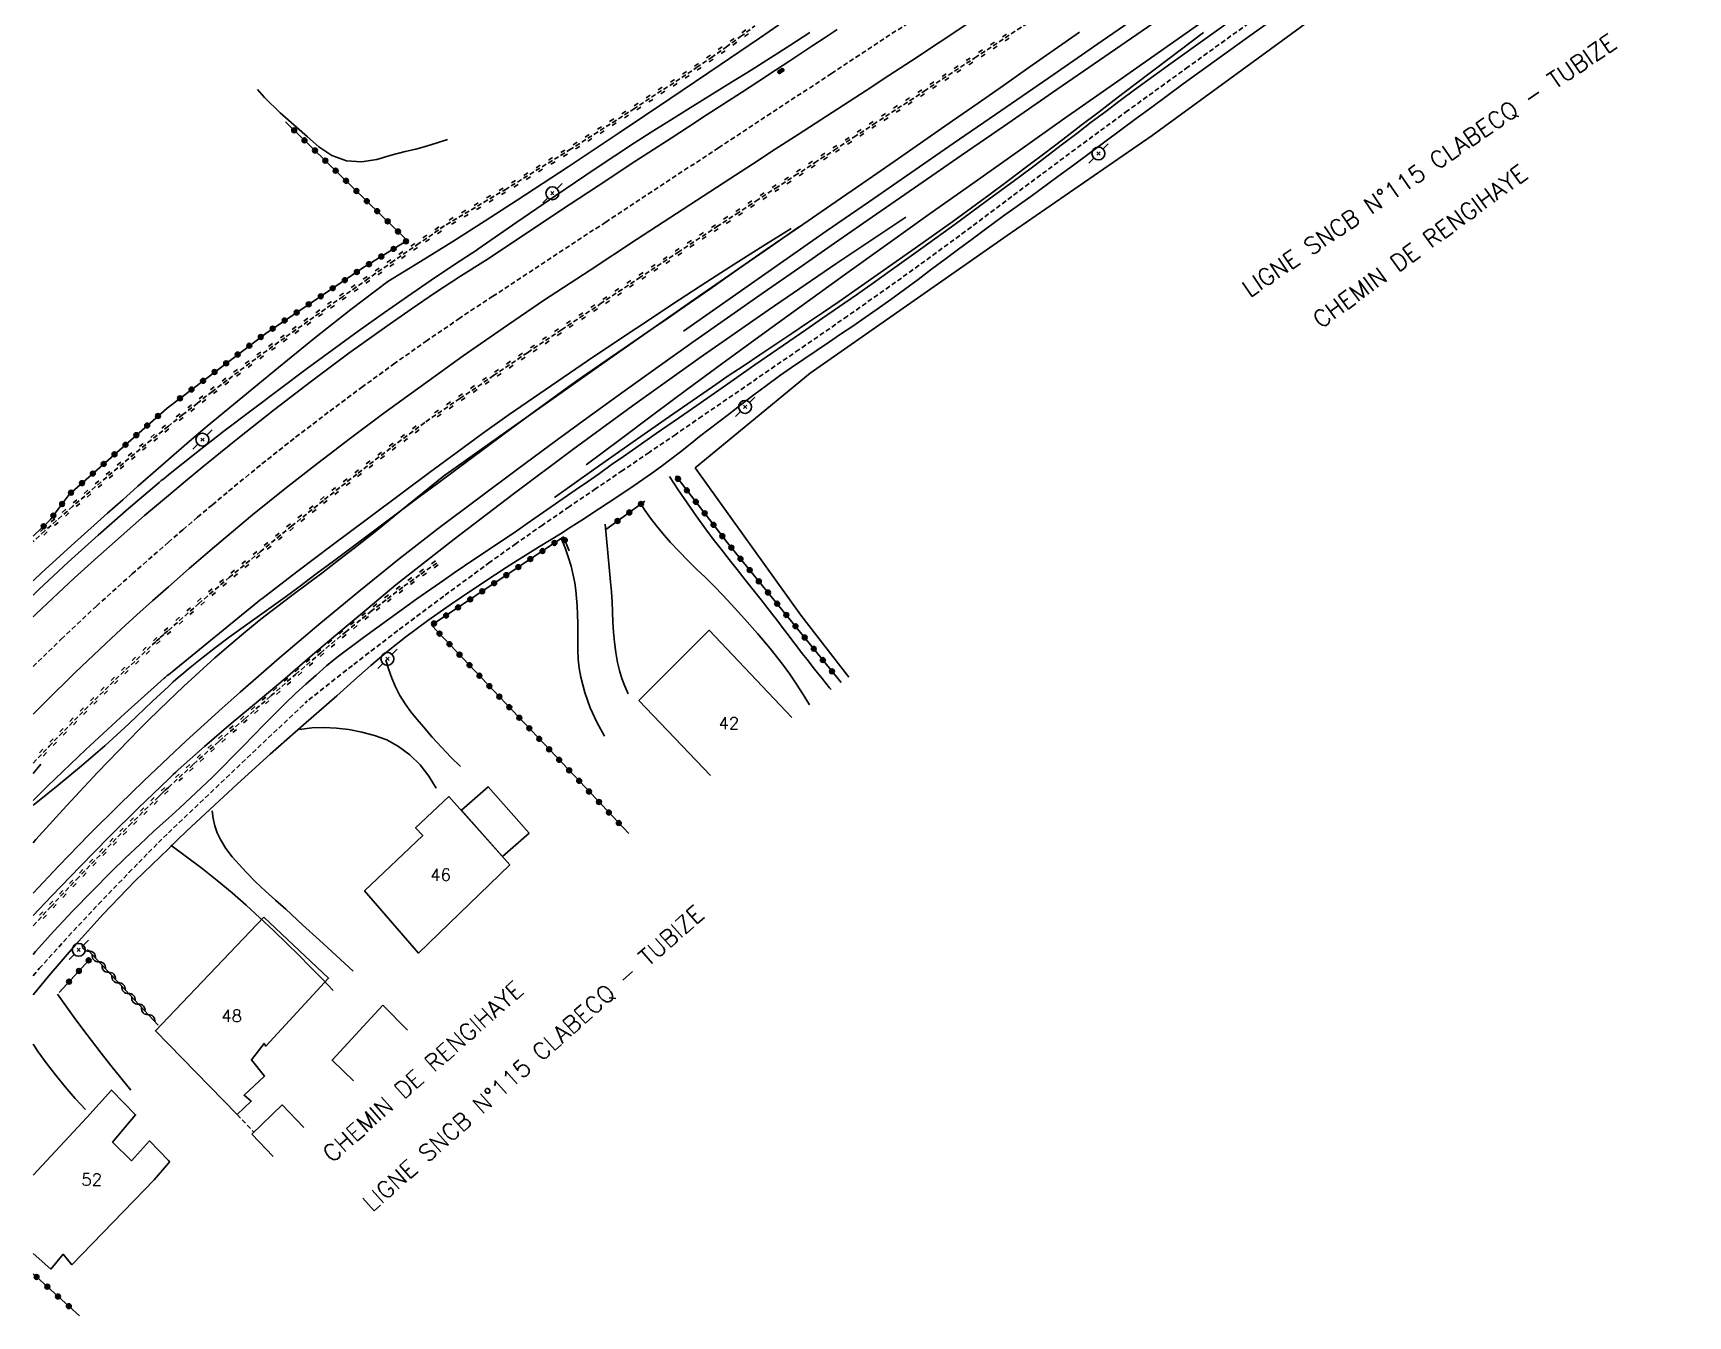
# Model space of a CAD drawing. Header units: millimetres. Extents: x 137000 to 138000, y 152000 to 153001.
# Drawn here: x 137000 to 137171.3, y 152400.2 to 152532.9 of the extents above; entities that cross this region are included whole.
import ezdxf
from ezdxf.enums import TextEntityAlignment as Align

# ---------------------------------------------------------------- set-up
doc = ezdxf.new("R2010")
doc.units = ezdxf.units.MM
doc.linetypes.add('DASHED', pattern=[0.75, 0.5, -0.25])
doc.layers.get('0').update_dxf_attribs({"linetype": 'CONTINUOUS'})
for name, color, linetype in [('W0001', 6, 'DASHED'), ('W0008', 7, 'CONTINUOUS'), ('W0014', 7, 'CONTINUOUS'), ('W0017', 7, 'CONTINUOUS'), ('W0101', 7, 'CONTINUOUS'), ('W0104', 1, 'CONTINUOUS'), ('W0112', 1, 'DASHED'), ('W0211', 2, 'CONTINUOUS'), ('W0214', 2, 'CONTINUOUS'), ('W0220', 5, 'DASHED'), ('W0310', 3, 'CONTINUOUS'), ('W0323', 7, 'CONTINUOUS'), ('W0330', 7, 'CONTINUOUS'), ('W0333', 7, 'CONTINUOUS'), ('W0401', 7, 'CONTINUOUS'), ('W0473', 7, 'CONTINUOUS'), ('W0510', 5, 'CONTINUOUS'), ('W0700', 7, 'CONTINUOUS'), ('W0989', 7, 'CONTINUOUS'), ('W0991', 7, 'CONTINUOUS')]:
    doc.layers.add(name, color=color, linetype=linetype)
doc.styles.get("Standard").update_dxf_attribs({"font": 'romans.shx', "width": 0.85})

# ---------------------------------------------------------------- blocks, each defined once
blk = doc.blocks.new('T473')
for p, q in [((-0.166667, 0.166667), (0.166667, -0.166667)), ((-0.166667, -0.166667), (0.166667, 0.166667)), ((0.500001, 0.500001), (1.000002, 1.000002)), ((-1.000002, -1.000002), (-0.500001, -0.500001))]:
    blk.add_line(p, q)
blk.add_ellipse((0, 0), major_axis=(0.471405, 0.471405), ratio=1, start_param=5.4977871438, end_param=11.780972451)
blk = doc.blocks.new('T401')
for p, q in [((-0.3, 0.3), (0, 0.3)), ((-0.3, -0.25), (-0.3, 0.3)), ((-0.3, 0.15), (0, 0.15)), ((-0.3, 0), (0, 0)), ((0, 0.3), (0, -0.25)), ((-0.3, -0.15), (0, -0.15)), ((-0.3, -0.25), (-0.3, -0.3)), ((-0.3, -0.3), (0, -0.3)), ((0, -0.3), (0, -0.25))]:
    blk.add_line(p, q)
blk = doc.blocks.new('t323o')
at = {"color": 0, "linetype": 'Continuous'}
for radius in [0.25, 0.15]:
    blk.add_circle((0, 0), radius, dxfattribs=at)
blk = doc.blocks.new('t310o')
at = {"color": 0, "linetype": 'Continuous'}
for centre, start, end in [((-0.5, 0.38), 216.8699, 323.1304), ((0.5, -0.37), 36.8699, 143.1303)]:
    blk.add_arc(centre, 0.625, start, end, dxfattribs=at)
blk = doc.blocks.new('t220o')
at = {"color": 0, "linetype": 'Continuous'}
for p, q in [((-0.25, 0.25), (0.25, 0.25)), ((-0.25, -0.25), (0.25, -0.25))]:
    blk.add_line(p, q, dxfattribs=at)

msp = doc.modelspace()

# ---------------------------------------------------------------- linework, layer by layer
at = {"layer": 'W0001'}
for points in [[(137094.31, 152536.45), (137082.63, 152528.76), (137070.94, 152521.07), (137059.26, 152513.38), (137047.57, 152505.7), (137044.16, 152503.43), (137040.78, 152501.12), (137037.43, 152498.76), (137034.12, 152496.35), (137030.55, 152493.69), (137027.01, 152490.99), (137023.52, 152488.23), (137020.08, 152485.4), (137018.55, 152484.12), (137017.03, 152482.83), (137015.51, 152481.54), (137014, 152480.24)], [(137125.79, 152533.95), (137119.54, 152529.44), (137113.29, 152524.91), (137110.28, 152522.71), (137107.27, 152520.49), (137104.28, 152518.25), (137101.29, 152516.02), (137098.3, 152513.78), (137095.3, 152511.55), (137092.29, 152509.34), (137089.26, 152507.16), (137084.29, 152503.65), (137079.28, 152500.18), (137074.26, 152496.74), (137069.24, 152493.29), (137066.5, 152491.41), (137063.74, 152489.53), (137060.98, 152487.66), (137058.22, 152485.79), (137055.46, 152483.91), (137052.72, 152482.02), (137049.98, 152480.11), (137047.27, 152478.17), (137042.49, 152474.66), (137037.74, 152471.1), (137033.04, 152467.49), (137028.38, 152463.82)], [(137000, 152467.37), (137002.92, 152470.22), (137006.55, 152473.63), (137010.25, 152476.96), (137014, 152480.24)], [(137014, 152450.18), (137028.38, 152463.82)], [(137000, 152435.38), (137000.64, 152436.12), (137003.67, 152439.48), (137006.77, 152442.79), (137009.92, 152446.05), (137010.93, 152447.09), (137011.95, 152448.13), (137012.97, 152449.16), (137014, 152450.18)]]:
    msp.add_lwpolyline(points, dxfattribs=at)
at = {"layer": 'W0008'}
for points in [[(137128.66, 152534.63), (137125.44, 152532.32), (137122.22, 152530), (137119.02, 152527.67), (137117.39, 152526.48), (137115.76, 152525.28), (137114.14, 152524.08), (137112.52, 152522.88), (137110.91, 152521.68), (137109.29, 152520.47), (137107.66, 152519.27), (137106.04, 152518.08), (137105.11, 152517.4), (137104.17, 152516.72), (137103.24, 152516.04), (137102.31, 152515.36), (137101.37, 152514.69), (137100.44, 152514.01), (137099.5, 152513.33), (137098.57, 152512.65), (137097.17, 152511.62), (137095.77, 152510.57), (137094.38, 152509.53), (137092.98, 152508.49), (137091.58, 152507.44), (137090.18, 152506.41), (137088.78, 152505.38), (137087.36, 152504.36), (137086.11, 152503.49), (137084.84, 152502.62), (137083.57, 152501.76), (137082.3, 152500.91), (137081.03, 152500.06), (137079.76, 152499.2), (137078.5, 152498.33), (137077.24, 152497.45), (137075.91, 152496.48), (137074.58, 152495.49), (137073.26, 152494.49), (137071.95, 152493.48), (137070.95, 152492.72), (137069.96, 152491.95), (137068.98, 152491.17), (137067.99, 152490.39), (137067.01, 152489.61), (137066.01, 152488.84), (137065.01, 152488.08), (137063.99, 152487.34), (137062.22, 152486.1), (137060.42, 152484.9), (137058.61, 152483.72), (137056.79, 152482.54), (137055.68, 152481.83), (137054.57, 152481.13), (137053.44, 152480.43), (137052.32, 152479.73), (137051.2, 152479.04), (137050.08, 152478.34), (137048.97, 152477.63), (137047.86, 152476.9), (137045.51, 152475.34), (137043.17, 152473.76), (137040.86, 152472.14), (137038.59, 152470.45), (137036.75, 152468.99), (137034.94, 152467.49), (137033.18, 152465.94), (137031.45, 152464.34)], [(137031.47, 152468.35), (137034.2, 152470.38), (137036.95, 152472.39), (137039.72, 152474.37), (137042.5, 152476.33), (137043.57, 152477.08), (137044.65, 152477.81), (137045.73, 152478.54), (137046.81, 152479.26), (137047.89, 152479.98), (137048.98, 152480.71), (137050.06, 152481.44), (137051.13, 152482.17), (137052.38, 152483.03), (137053.63, 152483.9), (137054.87, 152484.76), (137056.11, 152485.63), (137057.36, 152486.5), (137058.6, 152487.37), (137059.84, 152488.24), (137061.09, 152489.11), (137064.49, 152491.48), (137067.89, 152493.85), (137071.3, 152496.22), (137074.7, 152498.59), (137076.45, 152499.8), (137078.2, 152501.01), (137079.96, 152502.22), (137081.71, 152503.44), (137083.46, 152504.65), (137085.21, 152505.86), (137086.96, 152507.09), (137088.7, 152508.32), (137092.06, 152510.73), (137095.41, 152513.15), (137098.75, 152515.6), (137102.07, 152518.05), (137103.57, 152519.17), (137105.06, 152520.3), (137106.54, 152521.43), (137108.03, 152522.56), (137109.51, 152523.7), (137111, 152524.82), (137112.49, 152525.95), (137113.99, 152527.06), (137117.73, 152529.79), (137121.49, 152532.49), (137125.26, 152535.17)], [(137052.81, 152505.26), (137057.64, 152508.41), (137062.46, 152511.56), (137067.29, 152514.71), (137072.11, 152517.85), (137074.46, 152519.38), (137076.81, 152520.91), (137079.17, 152522.43), (137081.52, 152523.96), (137083.87, 152525.48), (137086.22, 152527.01), (137088.57, 152528.55), (137090.91, 152530.08), (137093.88, 152532.04), (137096.84, 152534)], [(137052.81, 152505.26), (137048.64, 152502.41), (137044.5, 152499.52), (137040.39, 152496.58), (137036.31, 152493.59), (137032.86, 152491.03), (137029.45, 152488.42), (137026.06, 152485.78), (137022.72, 152483.08), (137020.52, 152481.24), (137018.33, 152479.39), (137016.16, 152477.52), (137014, 152475.63)], [(137014, 152475.63), (137012.37, 152474.18), (137010.74, 152472.72), (137009.13, 152471.24), (137007.53, 152469.76), (137004.36, 152466.75), (137001.24, 152463.7), (137000, 152462.45)], [(137014, 152451.69), (137015.15, 152452.74), (137016.29, 152453.8), (137017.43, 152454.86), (137018.55, 152455.94), (137019.64, 152457.01), (137020.71, 152458.09), (137021.78, 152459.18), (137022.84, 152460.28), (137023.9, 152461.37), (137024.97, 152462.46), (137026.06, 152463.53), (137027.16, 152464.58), (137028.21, 152465.55), (137029.28, 152466.5), (137030.37, 152467.44), (137031.47, 152468.35)], [(137031.45, 152464.34), (137027.98, 152461.35), (137024.55, 152458.31), (137021.15, 152455.24), (137017.8, 152452.12), (137016.84, 152451.23), (137015.89, 152450.33), (137014.94, 152449.44), (137014, 152448.53)], [(137000, 152437.58), (137000.26, 152437.88), (137002.16, 152440.01), (137004.11, 152442.09), (137006.1, 152444.14), (137008.11, 152446.16), (137009.56, 152447.57), (137011.03, 152448.96), (137012.51, 152450.33), (137014, 152451.69)], [(137014, 152448.53), (137012.28, 152446.87), (137010.58, 152445.19), (137008.9, 152443.49), (137007.25, 152441.75), (137004.4, 152438.59), (137001.63, 152435.36), (137000, 152433.4)]]:
    msp.add_lwpolyline(points, dxfattribs=at)
at = {"layer": 'W0014'}
for points in [[(137046.02, 152510.57), (137050.05, 152513.37), (137054.09, 152516.14), (137058.16, 152518.87), (137062.25, 152521.56), (137064.24, 152522.84), (137066.25, 152524.11), (137068.26, 152525.36), (137070.27, 152526.61), (137072.29, 152527.85), (137074.3, 152529.1), (137076.31, 152530.37), (137078.3, 152531.65), (137080.37, 152533.01)], [(137083.22, 152533.31), (137081.97, 152532.48), (137080.71, 152531.64), (137079.46, 152530.81), (137078.2, 152529.98), (137076.94, 152529.15), (137075.12, 152527.97), (137073.31, 152526.78), (137071.49, 152525.6), (137069.66, 152524.43), (137067.84, 152523.25), (137066.02, 152522.07), (137064.2, 152520.89), (137062.39, 152519.71), (137058.49, 152517.14), (137054.59, 152514.57), (137050.7, 152512), (137046.81, 152509.41)], [(137046.05, 152510.59), (137043.6, 152508.98), (137041.18, 152507.35), (137038.76, 152505.69), (137036.36, 152504.02), (137033.64, 152502.08), (137030.95, 152500.12), (137028.26, 152498.14), (137025.59, 152496.15), (137022.67, 152493.95), (137019.75, 152491.74), (137016.86, 152489.5), (137014, 152487.22)], [(137046.81, 152509.41), (137044.22, 152507.77), (137041.65, 152506.09), (137039.11, 152504.38), (137036.6, 152502.62), (137032.68, 152499.8), (137028.8, 152496.92), (137024.97, 152493.97), (137021.18, 152490.98), (137019.38, 152489.52), (137017.58, 152488.05), (137015.78, 152486.57), (137014, 152485.08)], [(137014, 152487.22), (137013.76, 152487.02), (137013.52, 152486.82), (137013.27, 152486.62), (137013.03, 152486.42), (137009.86, 152483.73), (137006.73, 152480.99), (137003.64, 152478.19), (137000.6, 152475.35), (137000, 152474.78)], [(137014, 152485.08), (137011.54, 152483), (137009.1, 152480.88), (137006.69, 152478.74), (137004.3, 152476.57), (137000.32, 152472.83), (137000, 152472.52)]]:
    msp.add_lwpolyline(points, dxfattribs=at)
at = {"layer": 'W0017'}
for points in [[(137065.86, 152487.04), (137066.76, 152485.67), (137067.69, 152484.31), (137068.63, 152482.97), (137069.6, 152481.64), (137070.39, 152480.57), (137071.21, 152479.51), (137072.03, 152478.45), (137072.86, 152477.41), (137073.69, 152476.37), (137074.53, 152475.32), (137075.35, 152474.27), (137076.17, 152473.22), (137076.67, 152472.58), (137077.16, 152471.94), (137077.64, 152471.3), (137078.13, 152470.66), (137078.62, 152470.01), (137079.1, 152469.37), (137079.6, 152468.73), (137080.09, 152468.1), (137080.87, 152467.12), (137081.65, 152466.15), (137082.43, 152465.18), (137082.59, 152464.99)], [(137080.36, 152463.4), (137079.71, 152464.48), (137079.02, 152465.55), (137078.3, 152466.6), (137077.55, 152467.63), (137076.28, 152469.23), (137074.96, 152470.8), (137073.61, 152472.33), (137072.24, 152473.84), (137071.37, 152474.78), (137070.48, 152475.69), (137069.57, 152476.58), (137068.66, 152477.47), (137067.75, 152478.37), (137066.86, 152479.28), (137065.98, 152480.21), (137065.14, 152481.17), (137064.51, 152481.95), (137063.9, 152482.75), (137063.32, 152483.57), (137062.77, 152484.41)], [(137059.21, 152482.11), (137059.35, 152480.62), (137059.49, 152479.13), (137059.63, 152477.65), (137059.77, 152476.16), (137059.85, 152475.12), (137059.91, 152474.07), (137059.96, 152473.03), (137060.01, 152471.98), (137060.08, 152470.93), (137060.17, 152469.89), (137060.31, 152468.85), (137060.49, 152467.81), (137060.69, 152466.97), (137060.94, 152466.15), (137061.24, 152465.34), (137061.58, 152464.55)], [(137054.7, 152480.55), (137055.07, 152479.65), (137055.39, 152478.72), (137055.67, 152477.78), (137055.9, 152476.83), (137056.05, 152476.05), (137056.15, 152475.26), (137056.23, 152474.47), (137056.3, 152473.68), (137056.35, 152472.76), (137056.37, 152471.84), (137056.37, 152470.91), (137056.37, 152469.99), (137056.38, 152469.06), (137056.42, 152468.13), (137056.52, 152467.2), (137056.68, 152466.28), (137057.1, 152464.68), (137057.65, 152463.12), (137058.33, 152461.61), (137059.13, 152460.16)], [(137036.51, 152468.09), (137036.78, 152467.13), (137037.11, 152466.19), (137037.51, 152465.28), (137037.97, 152464.39), (137038.5, 152463.52), (137039.1, 152462.7), (137039.74, 152461.91), (137040.39, 152461.13), (137041.31, 152460.06), (137042.25, 152459.02), (137043.23, 152458.01), (137044.23, 152457.02)], [(137041.71, 152454.78), (137040.96, 152456.05), (137040.05, 152457.2), (137039, 152458.23), (137037.83, 152459.11), (137036.62, 152459.78), (137035.34, 152460.26), (137034.02, 152460.6), (137032.69, 152460.85), (137031.41, 152461.01), (137030.13, 152461.07), (137028.85, 152461.02), (137027.57, 152460.87)], [(137033.14, 152435.87), (137031.38, 152437.46), (137029.63, 152439.05), (137027.88, 152440.66), (137026.14, 152442.26), (137025.1, 152443.2), (137024.05, 152444.14), (137023.03, 152445.09), (137022.05, 152446.1), (137021.32, 152446.89), (137020.61, 152447.69), (137019.95, 152448.55), (137019.39, 152449.48), (137019.06, 152450.18), (137018.81, 152450.91), (137018.63, 152451.67), (137018.52, 152452.43)], [(137014.26, 152448.88), (137015.88, 152447.7), (137017.48, 152446.49), (137019.05, 152445.24), (137020.59, 152443.96), (137022.05, 152442.7), (137023.47, 152441.39), (137024.87, 152440.07), (137026.26, 152438.73), (137027.48, 152437.53), (137028.69, 152436.31), (137029.88, 152435.08), (137031.06, 152433.84)], [(137010.13, 152423.53), (137009.09, 152424.8), (137008.05, 152426.08), (137007.04, 152427.37), (137006.03, 152428.67), (137005.13, 152429.85), (137004.25, 152431.05), (137003.38, 152432.25), (137002.52, 152433.46)], [(137000, 152428.3), (137000.54, 152427.5), (137001.35, 152426.38), (137002.32, 152425.12), (137003.32, 152423.89), (137004.36, 152422.69), (137005.43, 152421.53)]]:
    msp.add_lwpolyline(points, dxfattribs=at)
at = {"layer": 'W0101'}
for points in [[(137062.68, 152463.88), (137069.96, 152471.14), (137078.51, 152462.09)], [(137070.09, 152456.1), (137062.68, 152463.88)], [(137023.88, 152441.43), (137014, 152431.08)], [(137014, 152428.31), (137021.12, 152421.02), (137022.57, 152422.39), (137021.83, 152423.02), (137023.96, 152425), (137022.6, 152426.68), (137023.91, 152428.37), (137024.08, 152428.11), (137030.58, 152435.12), (137023.88, 152441.43)], [(137014, 152431.08), (137012.66, 152429.68), (137014, 152428.31)], [(137000, 152414.73), (137005.55, 152420.71), (137008.13, 152423.55), (137010.61, 152421), (137008.22, 152418.16), (137010.19, 152416.24), (137012.06, 152418.28), (137014, 152416.27)], [(137014, 152416), (137012.52, 152414.27), (137004.01, 152405.48), (137003.1, 152406.56), (137001.82, 152405.03), (137000, 152406.63)]]:
    msp.add_lwpolyline(points, dxfattribs=at)
msp.add_lwpolyline([(137049.35, 152446.85), (137039.9, 152437.73), (137034.31, 152444.18), (137040.33, 152449.88), (137039.58, 152450.69), (137043.03, 152453.92)], close=True, dxfattribs=at)
at = {"layer": 'W0104'}
msp.add_lwpolyline([(137044.33, 152452.51), (137048.58, 152447.71), (137051.33, 152450.14), (137047.08, 152454.94)], close=True, dxfattribs=at)
for points in [[(137033.16, 152424.5), (137030.95, 152426.65), (137036.18, 152432.34)], [(137036.18, 152432.34), (137038.76, 152429.75)], [(137028.02, 152419.67), (137025.77, 152422.01), (137022.65, 152418.98)], [(137022.65, 152418.98), (137024.85, 152416.69)], [(137014, 152416.27), (137014.12, 152416.14), (137014, 152416)]]:
    msp.add_lwpolyline(points, dxfattribs=at)
at = {"layer": 'W0112'}
msp.add_lwpolyline([(137021.12, 152421.02), (137022.85, 152419.18)], dxfattribs=at)
at = {"layer": 'W0211'}
for points in [[(137036.71, 152507.21), (137040.08, 152509.28), (137043.43, 152511.38), (137046.77, 152513.5), (137050.1, 152515.64), (137055.38, 152519.1), (137060.64, 152522.6), (137065.88, 152526.12), (137071.11, 152529.65), (137073.14, 152531.02), (137075.16, 152532.41), (137077.17, 152533.8)], [(137053.96, 152484.86), (137058.03, 152487.76), (137062.11, 152490.64), (137066.2, 152493.49), (137070.31, 152496.33), (137071.94, 152497.45), (137073.58, 152498.55), (137075.22, 152499.65), (137076.87, 152500.75), (137078.51, 152501.84), (137080.15, 152502.94), (137081.78, 152504.05), (137083.41, 152505.17), (137087.35, 152507.91), (137091.27, 152510.67), (137095.17, 152513.45), (137099.04, 152516.27), (137100.94, 152517.67), (137102.82, 152519.08), (137104.7, 152520.5), (137106.57, 152521.93), (137108.44, 152523.36), (137110.31, 152524.79), (137112.18, 152526.22), (137114.05, 152527.64), (137117.58, 152530.32), (137121.12, 152533)], [(137014, 152465.33), (137014.51, 152465.79), (137015.03, 152466.25), (137015.55, 152466.7), (137016.08, 152467.14), (137017.46, 152468.26), (137018.87, 152469.35), (137020.3, 152470.41), (137021.74, 152471.46), (137023.19, 152472.49), (137024.64, 152473.53), (137026.08, 152474.57), (137027.52, 152475.63), (137029.31, 152476.96), (137031.1, 152478.3), (137032.89, 152479.64), (137034.68, 152480.98), (137036.47, 152482.32), (137038.26, 152483.66), (137040.05, 152485), (137041.84, 152486.33), (137045.23, 152488.85), (137048.62, 152491.37), (137052.02, 152493.88), (137055.44, 152496.35), (137056.87, 152497.36), (137058.3, 152498.36), (137059.74, 152499.35), (137061.18, 152500.34), (137062.62, 152501.33), (137064.06, 152502.32), (137065.5, 152503.31), (137066.94, 152504.3), (137070.03, 152506.45), (137073.12, 152508.6), (137076.21, 152510.76), (137079.3, 152512.91)], [(137014, 152488.81), (137015.91, 152490.45), (137017.82, 152492.08), (137019.76, 152493.69), (137021.7, 152495.28), (137025.41, 152498.31), (137029.12, 152501.35), (137032.87, 152504.34), (137036.71, 152507.21)], [(137000, 152476.24), (137000.91, 152477.1), (137004.3, 152480.18), (137007.71, 152483.25), (137009.27, 152484.64), (137010.84, 152486.04), (137012.42, 152487.43), (137014, 152488.81)], [(137000, 152453.02), (137000.11, 152453.11), (137002.58, 152455.09), (137005.01, 152457.11), (137007.41, 152459.17), (137008.26, 152459.92), (137009.09, 152460.68), (137009.91, 152461.45), (137010.73, 152462.23), (137011.54, 152463.01), (137012.35, 152463.79), (137013.17, 152464.57), (137014, 152465.33)], [(137000, 152456.3), (137000.79, 152457.28)]]:
    msp.add_lwpolyline(points, dxfattribs=at)
at = {"layer": 'W0214'}
for points in [[(137057.24, 152488.26), (137060.74, 152490.89), (137064.24, 152493.5), (137067.76, 152496.11), (137071.28, 152498.7), (137075.5, 152501.78), (137079.72, 152504.84), (137083.96, 152507.9), (137088.2, 152510.94), (137092.83, 152514.25), (137097.48, 152517.54), (137102.13, 152520.83), (137106.78, 152524.12), (137112.24, 152527.96), (137117.7, 152531.79), (137123.16, 152535.62)], [(137078.45, 152512.7), (137075.53, 152510.89), (137072.63, 152509.06), (137069.74, 152507.2), (137066.86, 152505.33), (137062.43, 152502.41), (137058.02, 152499.46), (137053.64, 152496.48), (137049.28, 152493.45), (137046.51, 152491.48), (137043.76, 152489.47), (137041.02, 152487.45), (137038.29, 152485.42), (137034.62, 152482.68), (137030.95, 152479.94), (137027.3, 152477.17), (137023.66, 152474.4)], [(137023.65, 152474.38), (137014, 152466.53)], [(137014, 152466.53), (137013.89, 152466.44), (137013.78, 152466.35), (137013.68, 152466.25), (137013.57, 152466.16), (137009.48, 152462.51), (137005.46, 152458.79), (137001.5, 152455), (137000, 152453.52)]]:
    msp.add_lwpolyline(points, dxfattribs=at)
at = {"layer": 'W0220'}
for points in [[(137040.65, 152492.72), (137044.15, 152495.11), (137047.66, 152497.49), (137051.17, 152499.86), (137054.69, 152502.22), (137058.69, 152504.9), (137062.7, 152507.57), (137066.72, 152510.23), (137070.74, 152512.88), (137072.76, 152514.21), (137074.79, 152515.54), (137076.81, 152516.86), (137078.84, 152518.18), (137080.87, 152519.5), (137082.9, 152520.82), (137084.92, 152522.15), (137086.95, 152523.47), (137092.21, 152526.92), (137097.47, 152530.38), (137102.72, 152533.84)], [(137042.12, 152512.72), (137048.84, 152516.73), (137055.51, 152520.84), (137062.12, 152525.05), (137068.66, 152529.36), (137070.19, 152530.4), (137071.71, 152531.48), (137073.21, 152532.57), (137074.7, 152533.67)], [(137042.59, 152512.98), (137039.95, 152511.18), (137037.32, 152509.36), (137034.69, 152507.53), (137032.08, 152505.69), (137029.06, 152503.55), (137026.04, 152501.41), (137023.04, 152499.24), (137020.08, 152497.01), (137018.55, 152495.84), (137017.02, 152494.65), (137015.51, 152493.46), (137014, 152492.26)], [(137014, 152492.26), (137012.24, 152490.84), (137010.5, 152489.4), (137008.76, 152487.95), (137007.04, 152486.49), (137004.11, 152483.96), (137001.2, 152481.41), (137000, 152480.31)], [(137014, 152471.12), (137017.13, 152473.88), (137020.3, 152476.59), (137023.5, 152479.25), (137026.73, 152481.9), (137030.16, 152484.66), (137033.63, 152487.39), (137037.12, 152490.08), (137040.65, 152492.72)], [(137014, 152454.87), (137016.61, 152457.28), (137019.26, 152459.66), (137021.93, 152462), (137024.61, 152464.34), (137027.16, 152466.56), (137029.73, 152468.77), (137032.32, 152470.95), (137034.95, 152473.07), (137036.66, 152474.39), (137038.38, 152475.69), (137040.13, 152476.95), (137041.9, 152478.18)], [(137000, 152457.38), (137001.67, 152459.14), (137004.27, 152461.82), (137006.91, 152464.46), (137009.6, 152467.06), (137012.33, 152469.61), (137012.75, 152469.99), (137013.16, 152470.37), (137013.58, 152470.75), (137014, 152471.12)], [(137000, 152440.56), (137001.82, 152442.51), (137004.5, 152445.34), (137007.2, 152448.15), (137009.94, 152450.93), (137012.72, 152453.66), (137013.04, 152453.96), (137013.36, 152454.26), (137013.68, 152454.57), (137014, 152454.87)]]:
    msp.add_lwpolyline(points, dxfattribs=at)
at = {"layer": 'W0310'}
msp.add_lwpolyline([(137005.64, 152438.08), (137012.93, 152430.25)], dxfattribs=at)
at = {"layer": 'W0323'}
for points in [[(137014, 152494.23), (137024.07, 152501.86), (137034.14, 152508.64), (137038.72, 152511.47), (137026.12, 152523.75)], [(137000, 152480.87), (137001.77, 152482.55), (137003.75, 152485.2), (137013.86, 152494.13), (137014, 152494.23)], [(137083.61, 152465.72), (137079.57, 152470.74), (137071.86, 152480.17), (137066.5, 152487.12)], [(137063.31, 152484.5), (137059.27, 152481.56)], [(137055.48, 152479.34), (137054.89, 152480.8), (137041.24, 152471.66), (137056.02, 152456.06), (137061.65, 152450.09)], [(137002.71, 152433.66), (137005.83, 152437.05)], [(137004.81, 152400.18), (137000, 152404.54)]]:
    msp.add_lwpolyline(points, dxfattribs=at)
at = {"layer": 'W0330'}
for points in [[(137068.52, 152487.93), (137080.43, 152497.74), (137100.79, 152511.98), (137115.82, 152522.34), (137129.33, 152532.19), (137145.23, 152543.86), (137159.6, 152554.11), (137169.88, 152559.79), (137181.07, 152566.55)], [(137068.52, 152487.93), (137079.45, 152472.68), (137084.41, 152466.29)]]:
    msp.add_lwpolyline(points, dxfattribs=at)
at = {"layer": 'W0333'}
for points in [[(137042.47, 152487.08), (137048.31, 152491.23), (137054.16, 152495.37), (137060.03, 152499.5), (137065.9, 152503.61), (137069.22, 152505.92), (137072.55, 152508.23), (137075.88, 152510.53), (137079.21, 152512.83), (137082.54, 152515.12), (137085.87, 152517.42), (137089.21, 152519.72), (137092.53, 152522.02), (137095.16, 152523.85), (137097.79, 152525.68), (137100.41, 152527.52), (137103.04, 152529.36), (137105.66, 152531.19), (137108.3, 152533.02)], [(137037.54, 152475.83), (137043.59, 152480.56), (137049.69, 152485.23), (137055.84, 152489.83), (137062.04, 152494.36), (137069.03, 152499.35), (137076.08, 152504.27), (137083.18, 152509.11), (137090.33, 152513.87)], [(137042.66, 152487.23), (137040.31, 152485.32), (137037.95, 152483.41), (137035.59, 152481.51), (137033.21, 152479.62), (137031.62, 152478.38), (137030.01, 152477.16), (137028.4, 152475.94), (137026.79, 152474.73), (137025.18, 152473.51), (137023.58, 152472.27), (137022, 152471), (137020.45, 152469.7), (137018.8, 152468.27), (137017.18, 152466.81), (137015.58, 152465.32), (137014, 152463.82)], [(137037.53, 152475.83), (137034.66, 152473.42), (137031.79, 152471), (137028.93, 152468.58), (137026.07, 152466.15), (137023.29, 152463.81), (137020.5, 152461.48), (137017.73, 152459.12), (137015.03, 152456.69), (137014.77, 152456.45), (137014.51, 152456.21), (137014.26, 152455.97), (137014, 152455.73)], [(137014, 152463.82), (137012.98, 152462.83), (137011.96, 152461.83), (137010.94, 152460.82), (137009.94, 152459.81), (137006.66, 152456.42), (137003.46, 152452.97), (137000.3, 152449.48), (137000, 152449.15)], [(137014, 152455.73), (137010.91, 152452.77), (137007.87, 152449.76), (137004.87, 152446.7), (137001.9, 152443.62), (137000, 152441.63)]]:
    msp.add_lwpolyline(points, dxfattribs=at)
at = {"layer": 'W0510'}
msp.add_lwpolyline([(137023.21, 152527.08), (137023.96, 152526.27), (137025.56, 152524.68), (137027.25, 152523.19), (137028.4, 152522.19), (137029.58, 152521.17), (137030.92, 152520.28), (137032.42, 152519.72), (137034, 152519.6), (137035.56, 152519.86), (137037.05, 152520.29), (137038.49, 152520.67), (137039.6, 152520.93), (137040.71, 152521.23), (137041.81, 152521.56), (137042.9, 152521.92)], dxfattribs=at)
at = {"layer": 'W0700'}
for points in [[(137067.31, 152502.1), (137071, 152504.69), (137074.68, 152507.27), (137078.38, 152509.85), (137082.07, 152512.42), (137086.45, 152515.45), (137090.82, 152518.48), (137095.21, 152521.5), (137099.59, 152524.51), (137105.11, 152528.32), (137110.62, 152532.12), (137116.15, 152535.92), (137121.69, 152539.69), (137126.88, 152543.18), (137132.09, 152546.66), (137137.31, 152550.12), (137142.53, 152553.57), (137146.51, 152556.19), (137150.5, 152558.79), (137154.49, 152561.39), (137158.49, 152563.99), (137163.54, 152567.29), (137168.59, 152570.59), (137173.65, 152573.88)], [(137068.17, 152500.88), (137071.86, 152503.46), (137075.54, 152506.04), (137079.24, 152508.62), (137082.93, 152511.19), (137087.3, 152514.22), (137091.68, 152517.24), (137096.06, 152520.26), (137100.44, 152523.28), (137105.95, 152527.08), (137111.47, 152530.88), (137116.99, 152534.68), (137122.53, 152538.45), (137127.72, 152541.94), (137132.92, 152545.41), (137138.13, 152548.87), (137143.35, 152552.32), (137147.33, 152554.93), (137151.32, 152557.54), (137155.31, 152560.13), (137159.3, 152562.73), (137164.36, 152566.03), (137169.41, 152569.33), (137174.47, 152572.62)], [(137014, 152457.96), (137015.84, 152459.68), (137017.7, 152461.38), (137019.56, 152463.07), (137021.44, 152464.74), (137025.49, 152468.27), (137029.58, 152471.74), (137033.72, 152475.16), (137037.9, 152478.53), (137041.93, 152481.67), (137046.01, 152484.75), (137050.12, 152487.8), (137054.23, 152490.83), (137057.7, 152493.37), (137061.17, 152495.89), (137064.67, 152498.39), (137068.17, 152500.88)], [(137000, 152443.93), (137002.67, 152446.75), (137005.78, 152449.95), (137008.94, 152453.09), (137010.19, 152454.32), (137011.45, 152455.54), (137012.72, 152456.76), (137014, 152457.96)]]:
    msp.add_lwpolyline(points, dxfattribs=at)

# ---------------------------------------------------------------- block references
at = {"layer": 'W0220'}
for p, rotation in [((137073.69, 152532.92), 36.33817676694693), ((137100.67, 152532.49), 33.42602355392235), ((137071.26, 152531.16), 35.3021435871241), ((137072.48, 152532.04), 35.96946306762661), ((137098.17, 152530.84), 33.42602355392235), ((137099.42, 152531.66), 33.42602355392235), ((137068.8, 152529.45), 34.33632392157256), ((137070.04, 152530.3), 34.33632392157256), ((137095.66, 152529.19), 33.25692753578798), ((137096.92, 152530.01), 33.25692753578798), ((137066.3, 152527.8), 33.36326986702639), ((137067.55, 152528.62), 33.36326986702639), ((137093.15, 152527.54), 33.25692753578798), ((137094.41, 152528.37), 33.25692753578798), ((137063.79, 152526.15), 33.36326986702639), ((137065.04, 152526.98), 33.36326986702639), ((137090.64, 152525.9), 33.25982237674222), ((137091.9, 152526.72), 33.25982237674222), ((137061.28, 152524.51), 32.50660898232381), ((137062.54, 152525.33), 33.36326986702639), ((137088.13, 152524.25), 33.25982237674222), ((137089.39, 152525.08), 33.25982237674222), ((137057.48, 152522.09), 32.50660898232381), ((137058.75, 152522.9), 32.50660898232381), ((137060.01, 152523.71), 32.50660898232381), ((137085.63, 152522.61), 33.24708018000339), ((137086.88, 152523.43), 33.24708018000339), ((137054.95, 152520.49), 31.64994787349094), ((137056.22, 152521.29), 32.50660898232381), ((137083.12, 152520.97), 33.15993130489321), ((137084.37, 152521.79), 33.15993130489321), ((137052.39, 152518.92), 31.64994787349094), ((137053.67, 152519.7), 31.64994787349094), ((137080.6, 152519.33), 33.07599955745936), ((137081.86, 152520.15), 33.10290440060616), ((137049.84, 152517.34), 31.64994787349094), ((137051.12, 152518.13), 31.64994787349094), ((137076.83, 152516.87), 33.08591802173414), ((137078.09, 152517.69), 33.08591802173414), ((137079.35, 152518.51), 33.07599955745936), ((137047.27, 152515.79), 30.7932865409311), ((137048.56, 152516.56), 30.7932865409311), ((137074.32, 152515.23), 33.2095231986374), ((137075.58, 152516.05), 33.13265970077971), ((137043.4, 152513.49), 30.7932865409311), ((137044.69, 152514.26), 30.7932865409311), ((137045.98, 152515.02), 30.7932865409311), ((137071.81, 152513.59), 33.31650839088442), ((137073.07, 152514.41), 33.2095231986374), ((137041.91, 152512.52), 214.3120089556333), ((137069.31, 152511.94), 33.42187274956681), ((137070.56, 152512.76), 33.42187274956681), ((137039.44, 152510.82), 214.5946300755089), ((137040.67, 152511.67), 214.3120089556333), ((137066.8, 152510.28), 33.42187274956681), ((137068.05, 152511.11), 33.42187274956681), ((137036.97, 152509.12), 214.877249643337), ((137038.2, 152509.97), 214.5946300755089), ((137064.3, 152508.63), 33.52013679921542), ((137065.55, 152509.45), 33.52013679921542), ((137034.51, 152507.4), 215.1598676578518), ((137035.74, 152508.26), 214.877249643337), ((137061.8, 152506.97), 33.63529381766232), ((137063.05, 152507.8), 33.52013679921542), ((137032.05, 152505.68), 215.2809310826481), ((137033.28, 152506.54), 215.1598676578518), ((137059.3, 152505.31), 33.63529381766232), ((137060.55, 152506.14), 33.63529381766232), ((137029.61, 152503.94), 215.2809310826481), ((137030.83, 152504.81), 215.2809310826481), ((137056.81, 152503.64), 33.76734374776817), ((137058.06, 152504.47), 33.76734374776817), ((137027.16, 152502.21), 215.4055800894039), ((137028.38, 152503.07), 215.4055800894039), ((137054.32, 152501.97), 33.89954314572208), ((137055.56, 152502.81), 33.76734374776817), ((137024.72, 152500.46), 215.9287165125481), ((137025.94, 152501.34), 215.9287165125481), ((137051.83, 152500.3), 33.89954314572208), ((137053.07, 152501.14), 33.89954314572208), ((137022.3, 152498.68), 216.8501929475735), ((137023.51, 152499.58), 215.9287165125481), ((137049.34, 152498.62), 34.02489483852382), ((137050.58, 152499.46), 34.02489483852382), ((137019.9, 152496.88), 217.5563091737925), ((137021.1, 152497.78), 216.8501929475735), ((137046.85, 152496.94), 34.15024673915791), ((137048.09, 152497.78), 34.02489483852382), ((137017.53, 152495.05), 217.8869389531453), ((137018.71, 152495.97), 217.5563091737925), ((137044.37, 152495.26), 34.15024673915791), ((137045.61, 152496.1), 34.15024673915791), ((137015.17, 152493.19), 218.5834398925359), ((137016.35, 152494.12), 218.2293158876292), ((137041.89, 152493.57), 34.27559884692054), ((137043.13, 152494.41), 34.27559884692054), ((137013.68, 152492), 218.9780068439365), ((137039.6, 152491.93), 36.88278374413413), ((137011.36, 152490.11), 219.4154391439934), ((137012.52, 152491.06), 218.9780068439365), ((137037.2, 152490.13), 36.88278374413413), ((137038.4, 152491.03), 36.88278374413413), ((137009.05, 152488.19), 219.8704664716805), ((137010.2, 152489.15), 219.8704664716805), ((137034.82, 152488.31), 37.53684343562213), ((137036.01, 152489.22), 37.53684343562213), ((137006.76, 152486.25), 220.7199729800978), ((137007.9, 152487.22), 220.3430885763539), ((137032.45, 152486.46), 38.19090320393958), ((137033.63, 152487.39), 37.53684343562213), ((137005.63, 152485.27), 220.7199729800978), ((137030.09, 152484.61), 38.84496305018987), ((137031.27, 152485.54), 38.19090320393958), ((137003.36, 152483.31), 221.2789008728145), ((137004.49, 152484.29), 220.7199729800978), ((137027.76, 152482.73), 38.84496305018987), ((137028.93, 152483.67), 38.84496305018987), ((137001.11, 152481.33), 222.5248454676098), ((137002.23, 152482.32), 221.2789008728145), ((137026.59, 152481.79), 39.34351580604033), ((137024.27, 152479.88), 39.34351580604033), ((137025.43, 152480.83), 39.34351580604033), ((137021.96, 152477.97), 39.78700828730474), ((137023.11, 152478.93), 39.78700828730474), ((137041.58, 152477.96), 34.88690288461871), ((137019.66, 152476.04), 40.47292995083707), ((137020.81, 152477.01), 39.78700828730474), ((137039.13, 152476.23), 35.84863425571874), ((137040.35, 152477.1), 34.88690288461871), ((137017.38, 152474.09), 40.47292995083707), ((137018.52, 152475.07), 40.47292995083707), ((137036.72, 152474.44), 36.81036587061936), ((137037.92, 152475.34), 36.81036587061936), ((137016.25, 152473.11), 41.4012092490748), ((137034.36, 152472.59), 38.90791635887088), ((137035.54, 152473.53), 37.77209773349752), ((137013.91, 152471.04), 41.97390419789718), ((137015.13, 152472.12), 41.4012092490748), ((137032.03, 152470.71), 40.03997054355994), ((137033.19, 152471.65), 38.90791635887088), ((137011.7, 152469.02), 43.02276856917742), ((137012.8, 152470.04), 42.23664574657235), ((137030.88, 152469.74), 40.03997054355994), ((137010.6, 152467.99), 43.02276856917742), ((137028.6, 152467.8), 40.74260471491203), ((137029.73, 152468.78), 40.03997054355994), ((137008.43, 152465.93), 44.06962026530177), ((137009.5, 152466.97), 44.06962026530177), ((137026.33, 152465.83), 41.01558876026537), ((137027.46, 152466.82), 40.74260471491203), ((137006.28, 152463.83), 44.98944135984119), ((137007.35, 152464.88), 44.06962026530177), ((137024.06, 152463.86), 41.10655628820208), ((137025.2, 152464.85), 41.01558876026537), ((137005.22, 152462.77), 44.98944135984119), ((137022.93, 152462.88), 41.10655628820208), ((137003.11, 152460.63), 45.78220549464957), ((137004.16, 152461.71), 45.78220549464957), ((137020.68, 152460.9), 41.3264013543583), ((137021.8, 152461.89), 41.3264013543583), ((137002.07, 152459.56), 45.78220549464957), ((137018.43, 152458.91), 41.86676809840204), ((137019.55, 152459.91), 41.3264013543583), ((137001.03, 152458.47), 46.5754431294416), ((137017.32, 152457.91), 41.86676809840204), ((137015.1, 152455.89), 42.72755800085297), ((137016.2, 152456.9), 42.72755800085297), ((137013.62, 152454.51), 43.43862819325059), ((137011.46, 152452.42), 44.36651549428252), ((137012.53, 152453.47), 44.36651549428252), ((137009.33, 152450.31), 45.40025463082566), ((137010.39, 152451.37), 44.36651549428252), ((137008.28, 152449.25), 45.40025463082566), ((137006.18, 152447.1), 46.14827945626801), ((137007.22, 152448.18), 45.40025463082566), ((137005.14, 152446.01), 46.14827945626801), ((137003.08, 152443.84), 46.61048152497078), ((137004.11, 152444.93), 46.61048152497078), ((137001.02, 152441.65), 47.02588213977408), ((137002.05, 152442.75), 46.61048152497078)]:
    msp.add_blockref('t220o', p, dxfattribs=dict(at, rotation=rotation))
at = {"layer": 'W0310', "rotation": 312.9971494115633}
for p in [(137005.77, 152437.93), (137006.8, 152436.83), (137007.82, 152435.73), (137008.84, 152434.64), (137009.87, 152433.54), (137010.89, 152432.44), (137011.91, 152431.35)]:
    msp.add_blockref('t310o', p, dxfattribs=at)
at = {"layer": 'W0323'}
for p, rotation in [((137027.02, 152522.87), 135.7412492644761), ((137028.09, 152521.83), 135.7412492644761), ((137029.17, 152520.78), 135.7412492644761), ((137030.24, 152519.73), 135.7412492644761), ((137031.31, 152518.69), 135.7412492644761), ((137032.39, 152517.64), 135.7412492644761), ((137033.46, 152516.59), 135.7412492644761), ((137034.54, 152515.54), 135.7412492644761), ((137035.61, 152514.5), 135.7412492644761), ((137036.69, 152513.45), 135.7412492644761), ((137037.76, 152512.4), 135.7412492644761), ((137037.31, 152510.6), 31.69743531777188), ((137038.59, 152511.38), 31.69743531777188), ((137034.76, 152509.02), 31.69743531777188), ((137036.04, 152509.81), 31.69743531777188), ((137032.26, 152507.37), 33.91128565263774), ((137033.5, 152508.21), 33.91128565263774), ((137029.77, 152505.7), 33.91128565263774), ((137031.01, 152506.53), 33.91128565263774), ((137026.03, 152503.19), 33.91128565263774), ((137027.28, 152504.02), 33.91128565263774), ((137028.52, 152504.86), 33.91128565263774), ((137023.56, 152501.48), 37.15889726838726), ((137024.79, 152502.35), 33.91128565263774), ((137022.37, 152500.58), 37.15889726838726), ((137019.98, 152498.76), 37.15889726838726), ((137021.17, 152499.67), 37.15889726838726), ((137017.59, 152496.95), 37.15889726838726), ((137018.78, 152497.86), 37.15889726838726), ((137015.2, 152495.14), 37.15889726838726), ((137016.39, 152496.05), 37.15889726838726), ((137012.93, 152493.31), 41.42010551938524), ((137010.68, 152491.32), 41.42010551938524), ((137011.81, 152492.32), 41.42010551938524), ((137009.56, 152490.33), 41.42010551938524), ((137007.31, 152488.35), 41.42010551938524), ((137008.43, 152489.34), 41.42010551938524), ((137005.06, 152486.36), 41.42010551938524), ((137006.18, 152487.35), 41.42010551938524), ((137066.74, 152486.8), 127.6836700266096), ((137003.93, 152485.37), 41.42010551938524), ((137067.66, 152485.61), 127.6836700266096), ((137068.58, 152484.43), 127.6836700266096), ((137002.1, 152483), 53.31354236488333), ((137003, 152484.2), 53.31354236488333), ((137061.7, 152483.32), 215.9885642578069), ((137062.91, 152484.21), 215.9885642578069), ((137069.5, 152483.24), 127.6836700266096), ((137001.09, 152481.9), 43.5535217920573), ((137060.48, 152482.44), 215.9885642578069), ((137070.41, 152482.05), 127.6836700266096), ((137052.71, 152479.33), 213.7877543222058), ((137053.96, 152480.17), 213.7877543222058), ((137055.03, 152480.45), 111.9911299167227), ((137071.33, 152480.87), 127.6836700266096), ((137072.26, 152479.69), 129.2268637736606), ((137050.22, 152477.67), 213.7877543222058), ((137051.46, 152478.5), 213.7877543222058), ((137073.21, 152478.53), 129.2268637736606), ((137047.72, 152476), 213.7877543222058), ((137048.97, 152476.83), 213.7877543222058), ((137074.16, 152477.36), 129.2268637736606), ((137075.11, 152476.2), 129.2268637736606), ((137045.23, 152474.33), 213.7877543222058), ((137046.48, 152475.16), 213.7877543222058), ((137076.05, 152475.04), 129.2268637736606), ((137042.74, 152472.66), 213.7877543222058), ((137043.98, 152473.5), 213.7877543222058), ((137077, 152473.88), 129.2268637736606), ((137077.95, 152472.72), 129.2268637736606), ((137041.49, 152471.83), 213.7877543222058), ((137042.06, 152470.79), 313.4633532867084), ((137078.9, 152471.55), 129.2268637736606), ((137043.09, 152469.7), 313.4633532867084), ((137079.85, 152470.39), 128.8119137936708), ((137080.79, 152469.22), 128.8119137936708), ((137044.13, 152468.61), 313.4633532867084), ((137045.16, 152467.52), 313.4633532867084), ((137081.73, 152468.05), 128.8119137936708), ((137046.19, 152466.43), 313.4633532867084), ((137082.67, 152466.88), 128.8119137936708), ((137047.22, 152465.35), 313.4633532867084), ((137048.25, 152464.26), 313.4633532867084), ((137049.28, 152463.17), 313.4633532867084), ((137050.32, 152462.08), 313.4633532867084), ((137051.35, 152460.99), 313.4633532867084), ((137052.38, 152459.9), 313.4633532867084), ((137053.41, 152458.81), 313.4633532867084), ((137054.44, 152457.72), 313.4633532867084), ((137055.48, 152456.64), 313.4633532867084), ((137056.51, 152455.55), 313.2840827834516), ((137057.53, 152454.45), 313.2840827834516), ((137058.56, 152453.36), 313.2840827834516), ((137059.59, 152452.27), 313.2840827834516), ((137060.62, 152451.18), 313.2840827834516), ((137005.75, 152436.97), 47.42693127029593), ((137003.72, 152434.77), 47.42693127029593), ((137004.74, 152435.87), 47.42693127029593), ((137000.36, 152404.21), 137.8110286221571), ((137001.47, 152403.2), 137.8110286221571), ((137002.58, 152402.19), 137.8110286221571), ((137003.7, 152401.19), 137.8110286221571)]:
    msp.add_blockref('t323o', p, dxfattribs=dict(at, rotation=rotation))
at = {"layer": 'W0401', "rotation": 123.2883195954025}
msp.add_blockref('T401', (137077.3, 152529.14), dxfattribs=at)
at = {"layer": 'W0473'}
for p in [(137110.25, 152520.47), (137053.74, 152516.36), (137073.68, 152494.25), (137017.52, 152490.86), (137036.67, 152468.17), (137004.72, 152438.06)]:
    msp.add_blockref('T473', p, dxfattribs=at)

# ---------------------------------------------------------------- texts
at = {"layer": 'W0989'}
for s, rotation, p in [('LIGNE SNCB N°115 CLABECQ - TUBIZE', 34.301, (137125.9, 152505.5)), ('CHEMIN DE RENGIHAYE   ', 36.1377, (137133.27, 152502.29)), ('LIGNE SNCB N°115 CLABECQ - TUBIZE', 41.6145, (137035.07, 152410.84)), ('CHEMIN DE RENGIHAYE   ', 41.6145, (137030.95, 152415.94))]:
    msp.add_text(s, height=1.75, rotation=rotation, dxfattribs=at).set_placement(p)
at = {"layer": 'W0991'}
for s, p in [('42', (137072, 152461.51)), ('46', (137042.17, 152445.83)), ('48', (137020.55, 152431.23)), ('52', (137006.07, 152414.29))]:
    msp.add_text(s, height=1.25, dxfattribs=at).set_placement(p, align=Align.MIDDLE_CENTER)

doc.saveas('drawing.dxf')
